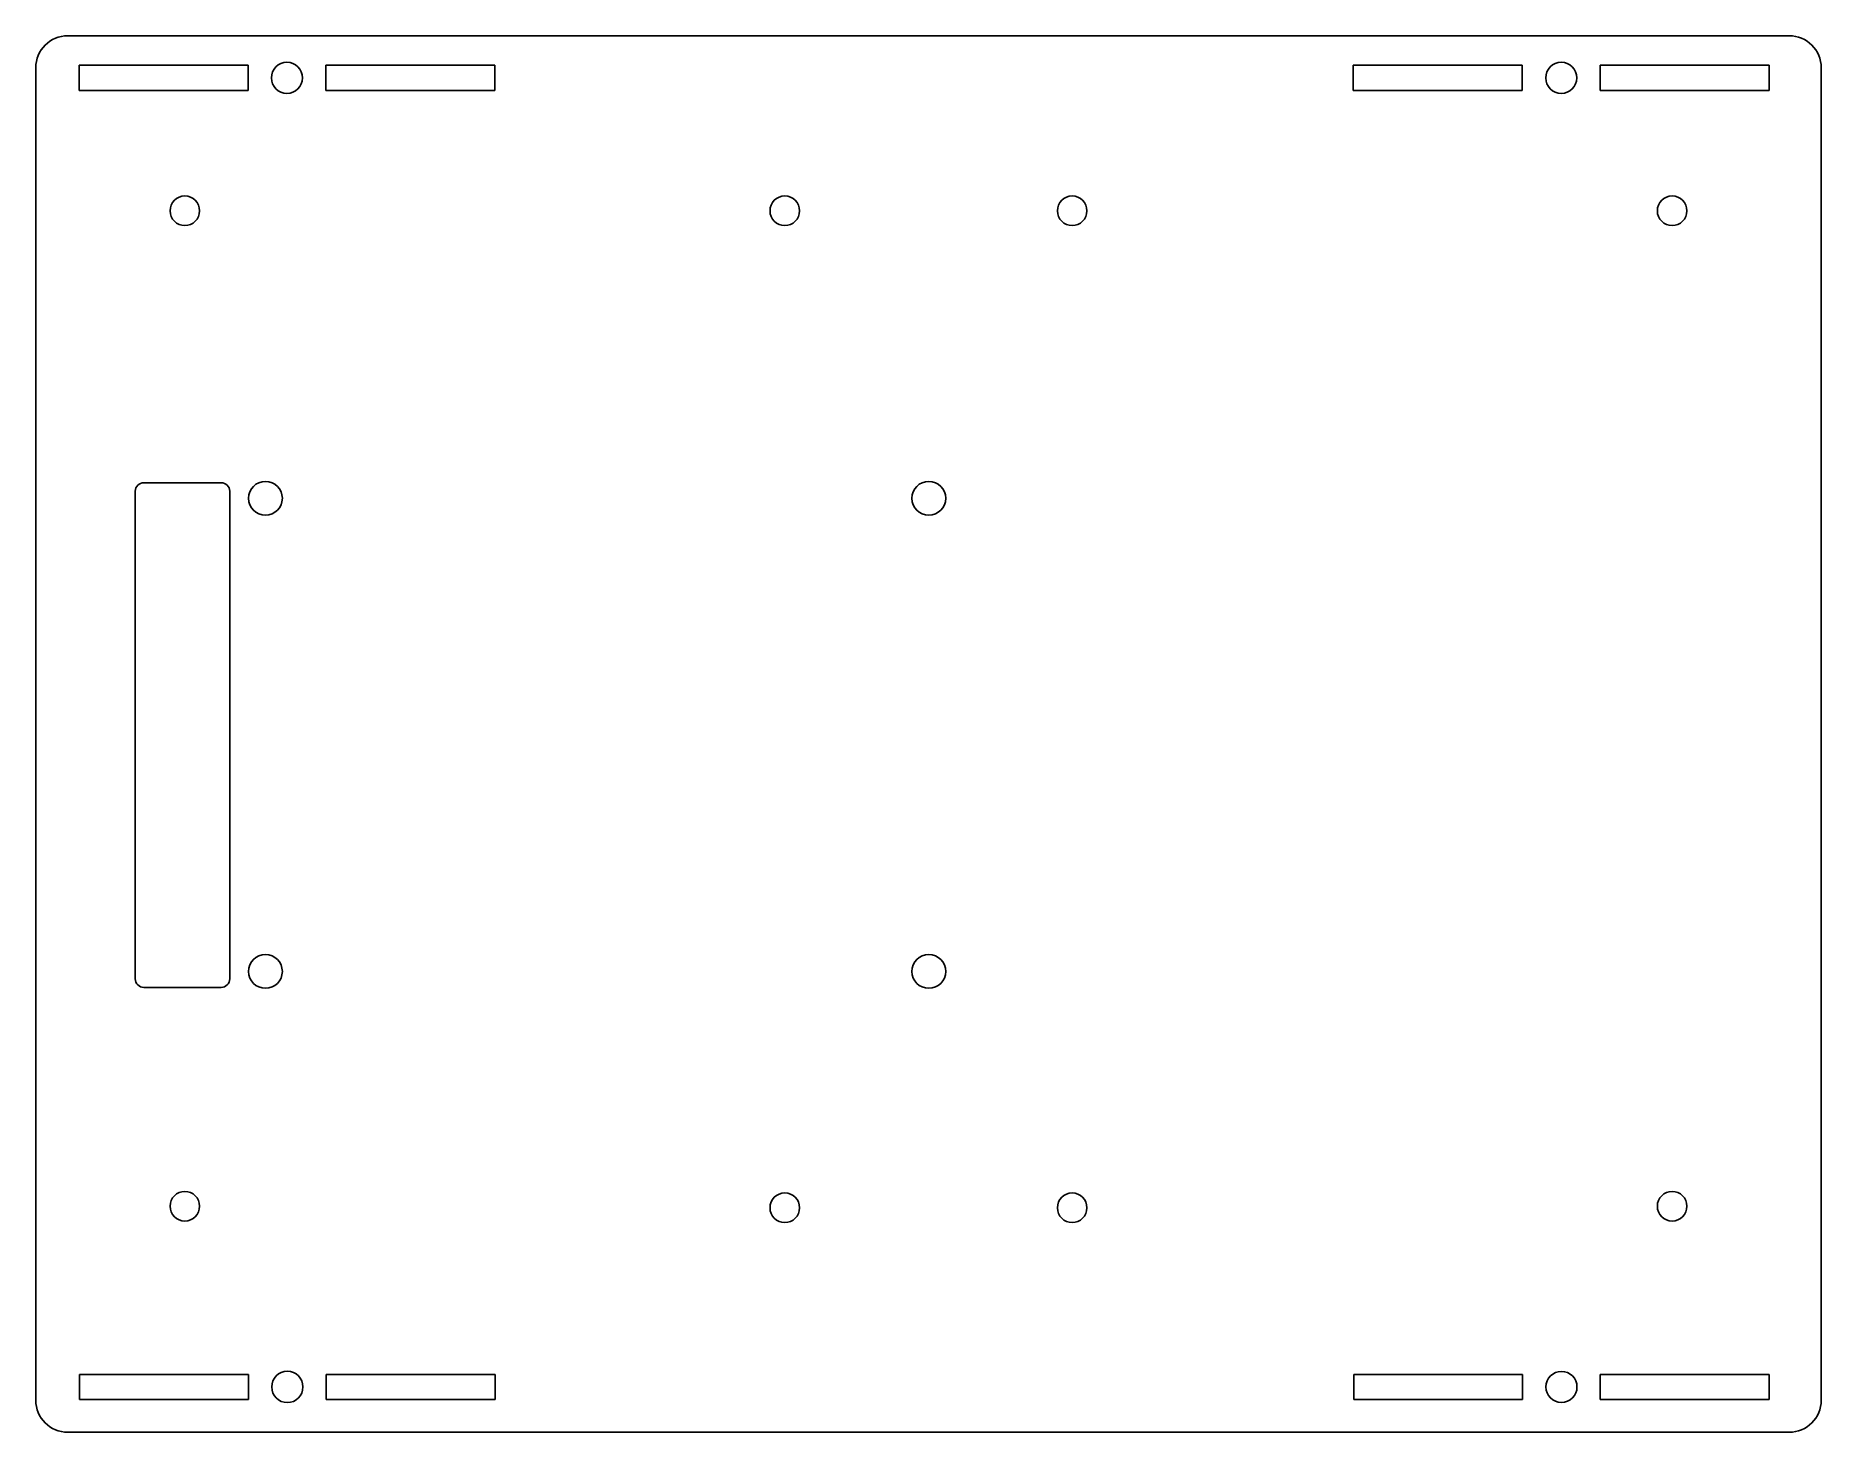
# Model space of a CAD drawing. Extents: x -41 to 170, y 196 to 361.
import ezdxf

# ---------------------------------------------------------------- set-up
doc = ezdxf.new("R2010")
doc.units = 0
doc.header["$MEASUREMENT"] = 0
doc.layers.add('MODELSKETCH_VISIBLE', color=7, linetype='CONTINUOUS')

msp = doc.modelspace()

# ---------------------------------------------------------------- linework, layer by layer
at = {"layer": 'MODELSKETCH_VISIBLE'}
for p, q in [((166.24, 361.01), (-37.45, 361.01)), ((-37.45, 361.01), (166.24, 361.01)), ((-37.45, 361.01), (166.24, 361.01)), ((-41.26, 357.2), (-41.26, 199.52)), ((-41.26, 357.2), (-41.26, 199.52)), ((-41.26, 357.2), (-41.26, 199.52)), ((-16.12, 357.51), (-36.11, 357.51)), ((-36.11, 357.51), (-36.11, 354.52)), ((-36.11, 357.51), (-36.11, 354.52)), ((-16.12, 357.51), (-36.11, 357.51)), ((-16.12, 354.52), (-16.12, 357.51)), ((-16.12, 354.52), (-16.12, 357.51)), ((-6.93, 357.51), (-6.93, 354.52)), ((13.07, 357.51), (-6.93, 357.51)), ((-6.93, 357.51), (-6.93, 354.52)), ((13.07, 357.51), (-6.93, 357.51)), ((13.07, 354.52), (13.07, 357.51)), ((13.07, 354.52), (13.07, 357.51)), ((134.66, 357.51), (114.67, 357.51)), ((114.67, 357.51), (114.67, 354.52)), ((134.66, 357.51), (114.67, 357.51)), ((114.67, 357.51), (114.67, 354.52)), ((134.66, 354.52), (134.66, 357.51)), ((134.66, 354.52), (134.66, 357.51)), ((143.9, 357.51), (143.9, 354.52)), ((163.9, 357.51), (143.9, 357.51)), ((163.9, 357.51), (143.9, 357.51)), ((143.9, 357.51), (143.9, 354.52)), ((163.9, 354.52), (163.9, 357.51)), ((163.9, 354.52), (163.9, 357.51)), ((170.05, 199.52), (170.05, 357.2)), ((170.05, 357.2), (170.05, 199.52)), ((170.05, 357.2), (170.05, 199.52)), ((-36.11, 354.52), (-16.12, 354.52)), ((-36.11, 354.52), (-16.12, 354.52)), ((13.07, 354.52), (-6.93, 354.52)), ((13.07, 354.52), (-6.93, 354.52)), ((114.67, 354.52), (134.66, 354.52)), ((114.67, 354.52), (134.66, 354.52)), ((163.9, 354.52), (143.9, 354.52)), ((163.9, 354.52), (143.9, 354.52)), ((-29.47, 249.37), (-29.47, 307.1)), ((-29.47, 249.37), (-29.47, 307.1)), ((-28.47, 308.1), (-19.3, 308.1)), ((-28.47, 308.1), (-19.3, 308.1)), ((-18.3, 307.1), (-18.3, 249.37)), ((-18.3, 307.1), (-18.3, 249.37)), ((-28.47, 248.37), (-19.3, 248.37)), ((-28.47, 248.37), (-19.3, 248.37)), ((-36.07, 202.57), (-36.07, 199.58)), ((-16.08, 202.57), (-36.07, 202.57)), ((-16.08, 202.57), (-36.07, 202.57)), ((-36.07, 202.57), (-36.07, 199.58)), ((-16.08, 199.58), (-16.08, 202.57)), ((-16.08, 199.58), (-16.08, 202.57)), ((13.12, 202.57), (-6.88, 202.57)), ((-6.88, 202.57), (-6.88, 199.58)), ((13.12, 202.57), (-6.88, 202.57)), ((-6.88, 202.57), (-6.88, 199.58)), ((13.12, 199.58), (13.12, 202.57)), ((13.12, 199.58), (13.12, 202.57)), ((134.71, 202.57), (114.72, 202.57)), ((114.72, 202.57), (114.72, 199.58)), ((134.71, 202.57), (114.72, 202.57)), ((114.72, 202.57), (114.72, 199.58)), ((134.71, 199.58), (134.71, 202.57)), ((134.71, 199.58), (134.71, 202.57)), ((143.9, 202.57), (143.9, 199.58)), ((163.9, 202.57), (143.9, 202.57)), ((143.9, 202.57), (143.9, 199.58)), ((163.9, 202.57), (143.9, 202.57)), ((163.9, 199.58), (163.9, 202.57)), ((163.9, 199.58), (163.9, 202.57)), ((-36.07, 199.58), (-16.08, 199.58)), ((-36.07, 199.58), (-16.08, 199.58)), ((13.12, 199.58), (-6.88, 199.58)), ((13.12, 199.58), (-6.88, 199.58)), ((114.72, 199.58), (134.71, 199.58)), ((114.72, 199.58), (134.71, 199.58)), ((163.9, 199.58), (143.9, 199.58)), ((163.9, 199.58), (143.9, 199.58)), ((-37.45, 195.71), (166.24, 195.71)), ((-37.45, 195.71), (166.24, 195.71)), ((-37.45, 195.71), (166.24, 195.71))]:
    msp.add_line(p, q, dxfattribs=at)
for centre, radius in [((-11.53, 356.02), 1.84), ((-11.53, 356.02), 1.84), ((139.28, 356.02), 1.84), ((139.28, 356.02), 1.84), ((-23.61, 340.29), 1.75), ((-23.61, 340.29), 1.75), ((47.39, 340.29), 1.75), ((47.39, 340.29), 1.75), ((81.4, 340.29), 1.75), ((81.4, 340.29), 1.75), ((152.4, 340.29), 1.75), ((152.4, 340.29), 1.75), ((-14.07, 306.26), 2), ((-14.07, 306.26), 2), ((64.43, 306.26), 2), ((64.43, 306.26), 2), ((-14.07, 250.26), 2), ((-14.07, 250.26), 2), ((64.43, 250.26), 2), ((64.43, 250.26), 2), ((-23.61, 222.47), 1.75), ((-23.61, 222.47), 1.75), ((47.39, 222.29), 1.75), ((47.39, 222.29), 1.75), ((81.4, 222.29), 1.75), ((81.4, 222.29), 1.75), ((152.4, 222.47), 1.75), ((152.4, 222.47), 1.75), ((-11.48, 201.08), 1.85), ((-11.48, 201.08), 1.85), ((139.3, 201.08), 1.84), ((139.3, 201.08), 1.84)]:
    msp.add_circle(centre, radius, dxfattribs=at)
for centre, radius, start, end in [((-37.45, 357.2), 3.81, 90, 180), ((-37.45, 357.2), 3.81, 90, 180), ((-37.45, 357.2), 3.81, 90, 180), ((166.24, 357.2), 3.81, 0, 90), ((166.24, 357.2), 3.81, 0, 90), ((166.24, 357.2), 3.81, 0, 90), ((-28.47, 307.1), 1, 90, 180), ((-28.47, 307.1), 1, 90, 180), ((-19.3, 307.1), 1, 0, 90), ((-19.3, 307.1), 1, 0, 90), ((-28.47, 249.37), 1, 180, 270), ((-28.47, 249.37), 1, 180, 270), ((-19.3, 249.37), 1, 270, 0), ((-19.3, 249.37), 1, 270, 0), ((-37.45, 199.52), 3.81, 180, 270), ((-37.45, 199.52), 3.81, 180, 270), ((-37.45, 199.52), 3.81, 180, 270), ((166.24, 199.52), 3.81, 270, 0), ((166.24, 199.52), 3.81, 270, 0), ((166.24, 199.52), 3.81, 270, 0)]:
    msp.add_arc(centre, radius, start, end, dxfattribs=at)

doc.saveas('drawing.dxf')
